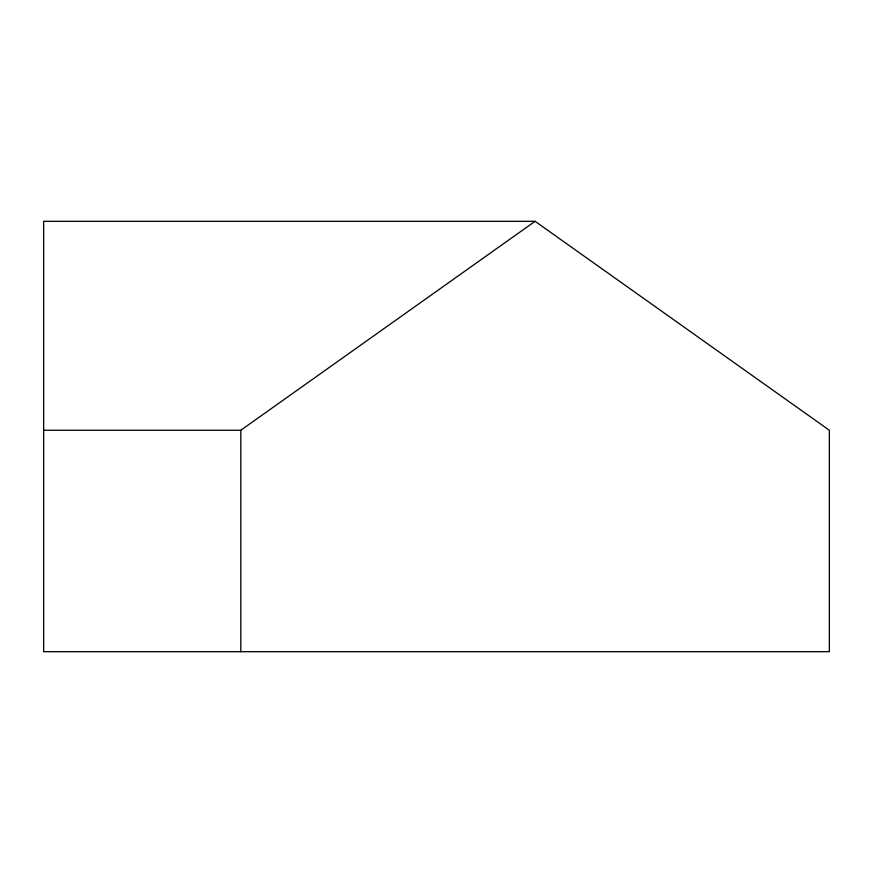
<?xml version="1.0" encoding="UTF-8"?>
<svg xmlns="http://www.w3.org/2000/svg" width="873" height="873" viewBox="0 0 873 873"><rect width="100%" height="100%" fill="white"/><g stroke="black" fill="none" stroke-linecap="round" stroke-linejoin="round"><path stroke-width="1.31" d="M43.65 430.247L240.806 430.247L535.084 221.316L829.35 430.247L829.35 651.684L43.65 651.684L43.65 221.316L535.084 221.316M240.806 430.247L240.806 651.684"/></g></svg>
